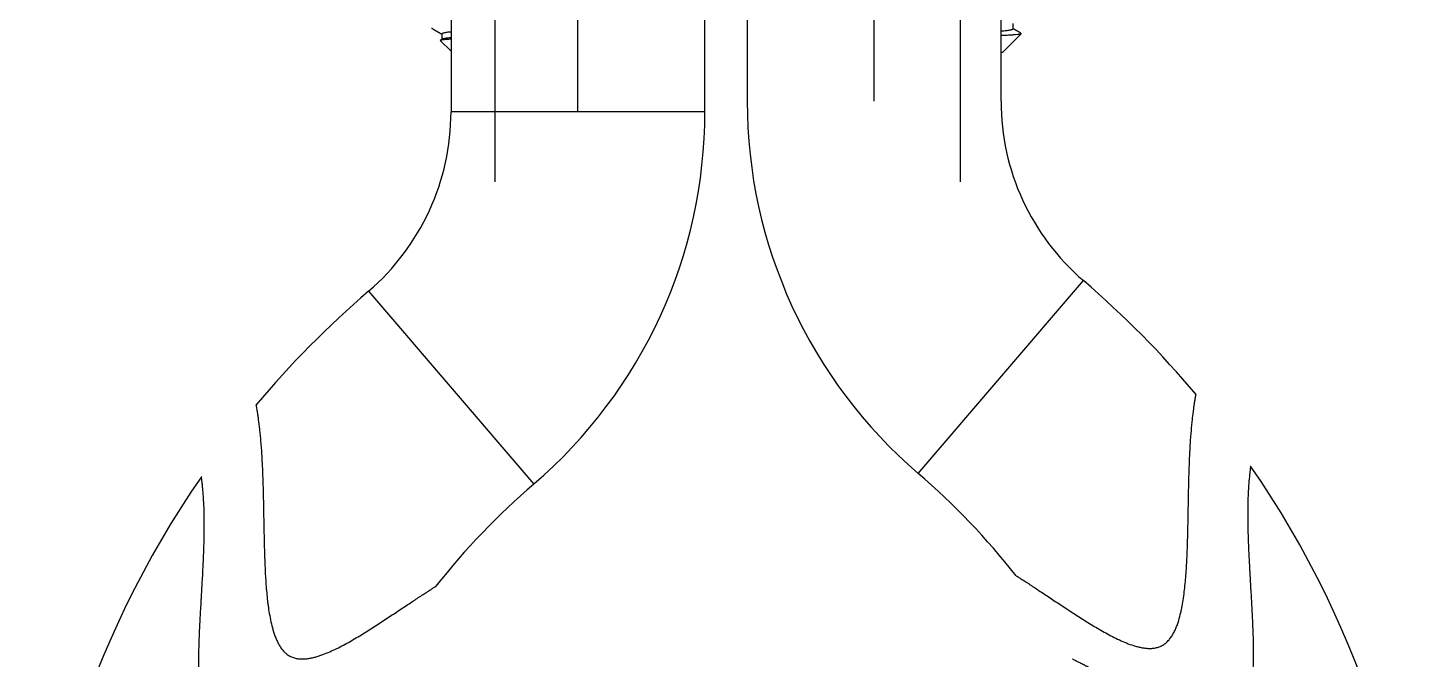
# Model space of a CAD drawing. Extents: x 0 to 790, y 0 to 579.
# Drawn here: x 149.1 to 215.1, y 187.6 to 217.5 of the extents above; entities that cross this region are included whole.
import ezdxf

# ---------------------------------------------------------------- set-up
doc = ezdxf.new("R2010")
doc.units = 0
doc.header["$LTSCALE"] = 10
doc.header["$MEASUREMENT"] = 0
doc.linetypes.add('CENTER', pattern=[2, 1.25, -0.25, 0.25, -0.25])
doc.layers.add('1', color=7, linetype='CONTINUOUS')

msp = doc.modelspace()

# ---------------------------------------------------------------- linework, layer by layer
at = {"layer": '1', "color": 1, "linetype": 'CENTER', "lineweight": -3}
for p, q in [((171.194, 282.686), (171.194, 209.789)), ((193.194, 282.686), (193.194, 209.789))]:
    msp.add_line(p, q, dxfattribs=at)
at = {"layer": '1', "color": 7, "linetype": 'Continuous', "lineweight": -3}
for p, q in [((175.125, 213.489), (175.125, 271.789)), ((181.125, 213.489), (181.125, 271.789)), ((183.125, 271.789), (183.125, 213.989)), ((189.125, 213.989), (189.125, 271.789)), ((169.125, 243.99), (169.125, 213.489)), ((195.125, 213.989), (195.125, 243.99)), ((168.694, 217.167), (168.694, 216.912)), ((195.194, 216.289), (196.068, 217.163)), ((195.694, 217.412), (195.694, 217.658)), ((168.62, 216.863), (169.125, 216.358)), ((195.194, 216.289), (195.125, 216.289)), ((183.125, 213.989), (183.125, 213.989)), ((175.125, 213.489), (169.125, 213.489)), ((181.125, 213.489), (175.125, 213.489)), ((191.211, 196.401), (199.023, 205.51)), ((165.226, 205.01), (173.038, 195.901))]:
    msp.add_line(p, q, dxfattribs=at)
for centre, radius, start, end in [((206.295, 213.989), 23.17, 180, 229.38312), ((206.295, 213.989), 11.17, 180, 229.38312), ((157.955, 213.489), 11.17, 310.61688, 0), ((157.955, 213.489), 23.17, 310.61688, 0), ((168.988, 170.489), 46.136, 39.97451, 49.38312), ((195.261, 169.989), 46.136, 130.61688, 140.02549), ((168.988, 170.489), 46.136, 0, 34.68219), ((195.261, 169.989), 46.136, 145.31781, 180), ((168.988, 170.489), 34.136, 38.13709, 49.38312), ((195.261, 169.989), 34.136, 130.61688, 141.86291)]:
    msp.add_arc(centre, radius, start, end, dxfattribs=at)
for points, knots in [([(168.204, 217.442), (168.201, 217.444), (168.198, 217.446), (168.197, 217.448), (168.196, 217.448), (168.196, 217.448)], [0, 0, 0, 0, 0.914067, 0.914067, 1, 1, 1, 1]), ([(169.119, 217.261), (169.106, 217.26), (169.093, 217.258), (169.044, 217.253), (169.009, 217.249), (168.915, 217.236), (168.862, 217.227), (168.798, 217.214), (168.779, 217.209), (168.755, 217.202), (168.747, 217.2), (168.734, 217.196), (168.728, 217.193), (168.704, 217.183), (168.694, 217.175), (168.694, 217.167)], [0, 0, 0, 0, 0.047992, 0.047992, 0.187501, 0.187501, 0.46652, 0.46652, 0.606029, 0.606029, 0.675783, 0.675783, 0.745538, 0.745538, 1, 1, 1, 1]), ([(195.132, 217.102), (195.152, 217.103), (195.172, 217.104), (195.244, 217.108), (195.294, 217.11), (195.438, 217.118), (195.525, 217.122), (195.624, 217.128), (195.643, 217.13), (195.681, 217.132), (195.699, 217.133), (195.752, 217.137), (195.785, 217.14), (195.876, 217.147), (195.927, 217.152), (195.988, 217.16), (196.006, 217.163), (196.03, 217.167), (196.037, 217.168), (196.05, 217.171), (196.056, 217.172), (196.076, 217.177), (196.085, 217.181), (196.089, 217.184)], [0, 0, 0, 0, 0.035138, 0.035138, 0.127363, 0.127363, 0.311813, 0.311813, 0.357926, 0.357926, 0.404038, 0.404038, 0.496264, 0.496264, 0.680714, 0.680714, 0.772939, 0.772939, 0.819052, 0.819052, 0.865164, 0.865164, 1, 1, 1, 1]), ([(195.153, 217.305), (195.169, 217.307), (195.185, 217.308), (195.241, 217.314), (195.299, 217.32), (195.351, 217.327), (195.385, 217.331), (195.402, 217.333), (195.48, 217.344), (195.532, 217.352), (195.594, 217.366), (195.622, 217.372), (195.643, 217.379), (195.656, 217.384), (195.662, 217.386), (195.685, 217.397), (195.694, 217.405), (195.694, 217.413)], [0, 0, 0, 0, 0.046874, 0.046874, 0.168944, 0.229979, 0.229979, 0.291014, 0.291014, 0.535153, 0.535153, 0.657222, 0.718257, 0.718257, 0.779292, 0.779292, 1, 1, 1, 1]), ([(168.616, 216.867), (168.613, 216.87), (168.613, 216.872), (168.619, 216.88), (168.635, 216.885), (168.67, 216.891), (168.677, 216.893), (168.694, 216.895), (168.703, 216.897), (168.732, 216.901), (168.755, 216.903), (168.829, 216.912), (168.89, 216.917), (168.995, 216.926), (169.033, 216.928), (169.087, 216.932), (169.101, 216.933), (169.116, 216.934)], [0, 0, 0, 0, 0.101175, 0.101175, 0.346154, 0.346154, 0.407398, 0.407398, 0.468643, 0.468643, 0.591132, 0.591132, 0.83611, 0.83611, 0.958599, 0.958599, 1, 1, 1, 1]), ([(168.694, 216.913), (168.694, 216.915), (168.695, 216.918), (168.703, 216.928), (168.72, 216.937), (168.756, 216.947), (168.764, 216.949), (168.781, 216.953), (168.79, 216.955), (168.82, 216.962), (168.842, 216.966), (168.917, 216.979), (168.976, 216.988), (169.064, 216.999), (169.082, 217.001), (169.108, 217.004), (169.116, 217.005), (169.124, 217.006)], [0, 0, 0, 0, 0.073006, 0.073006, 0.349555, 0.349555, 0.418693, 0.418693, 0.48783, 0.48783, 0.626105, 0.626105, 0.902654, 0.902654, 0.971791, 0.971791, 1, 1, 1, 1]), ([(195.838, 191.569), (195.838, 191.569), (195.849, 191.562), (195.881, 191.542), (195.901, 191.529), (195.927, 191.513), (195.945, 191.501), (195.955, 191.495), (196.006, 191.462), (196.055, 191.431), (196.165, 191.36), (196.226, 191.321), (196.309, 191.267), (196.326, 191.256), (196.361, 191.234), (196.378, 191.222), (196.432, 191.188), (196.468, 191.164), (196.58, 191.091), (196.657, 191.04), (196.817, 190.935), (196.899, 190.881), (197.067, 190.77), (197.153, 190.713), (197.329, 190.597), (197.418, 190.538), (197.6, 190.417), (197.691, 190.356), (197.969, 190.172), (198.158, 190.048), (198.541, 189.797), (198.736, 189.671), (199.131, 189.421), (199.331, 189.296), (199.637, 189.113), (199.739, 189.053), (199.947, 188.934), (200.051, 188.875), (200.263, 188.761), (200.369, 188.705), (200.584, 188.597), (200.693, 188.545), (200.913, 188.446), (201.024, 188.399), (201.25, 188.313), (201.364, 188.274), (201.511, 188.232), (201.54, 188.224), (201.599, 188.208), (201.629, 188.201), (201.718, 188.18), (201.778, 188.168), (201.898, 188.149), (201.958, 188.142), (202.079, 188.133), (202.14, 188.131), (202.232, 188.134), (202.263, 188.135), (202.324, 188.141), (202.355, 188.145), (202.446, 188.16), (202.506, 188.174), (202.594, 188.203), (202.624, 188.214), (202.667, 188.232), (202.681, 188.238), (202.71, 188.252), (202.724, 188.259), (202.793, 188.296), (202.845, 188.331), (202.919, 188.39), (202.943, 188.411), (202.99, 188.454), (203.013, 188.477), (203.078, 188.549), (203.118, 188.599), (203.193, 188.704), (203.228, 188.759), (203.276, 188.844), (203.292, 188.873), (203.322, 188.931), (203.336, 188.961), (203.378, 189.05), (203.403, 189.111), (203.451, 189.233), (203.473, 189.294), (203.535, 189.481), (203.57, 189.607), (203.61, 189.768), (203.618, 189.8), (203.632, 189.864), (203.64, 189.897), (203.66, 189.994), (203.673, 190.058), (203.71, 190.253), (203.731, 190.383), (203.769, 190.642), (203.786, 190.772), (203.816, 191.032), (203.829, 191.162), (203.864, 191.552), (203.883, 191.812), (203.912, 192.332), (203.924, 192.592), (203.938, 192.982), (203.942, 193.112), (203.948, 193.306), (203.95, 193.371), (203.953, 193.501), (203.955, 193.566), (203.962, 193.889), (203.968, 194.146), (203.977, 194.655), (203.982, 194.907), (203.991, 195.405), (203.996, 195.652), (204.008, 196.139), (204.015, 196.379), (204.031, 196.852), (204.04, 197.085), (204.054, 197.37), (204.056, 197.427), (204.061, 197.512), (204.062, 197.54), (204.066, 197.596), (204.073, 197.735), (204.082, 197.871), (204.103, 198.189), (204.119, 198.39), (204.145, 198.675), (204.154, 198.768), (204.167, 198.901), (204.172, 198.945), (204.181, 199.03), (204.186, 199.071), (204.21, 199.273), (204.229, 199.418), (204.256, 199.606), (204.265, 199.665), (204.277, 199.745), (204.283, 199.784), (204.289, 199.82), (204.293, 199.843), (204.295, 199.854), (204.304, 199.909), (204.317, 199.986), (204.332, 200.068), (204.339, 200.101), (204.343, 200.123), (204.344, 200.129), (204.344, 200.129)], [0, 0, 0, 0, 0.015625, 0.015625, 0.023437, 0.027343, 0.027343, 0.031249, 0.031249, 0.046874, 0.046874, 0.062498, 0.062498, 0.066404, 0.066404, 0.070311, 0.070311, 0.078123, 0.078123, 0.093747, 0.093747, 0.109372, 0.109372, 0.124997, 0.124997, 0.140621, 0.140621, 0.156246, 0.156246, 0.187495, 0.187495, 0.218744, 0.218744, 0.249993, 0.249993, 0.265618, 0.265618, 0.281242, 0.281242, 0.296867, 0.296867, 0.312492, 0.312492, 0.328116, 0.328116, 0.343741, 0.343741, 0.347647, 0.347647, 0.351553, 0.351553, 0.359365, 0.359365, 0.367178, 0.367178, 0.37499, 0.37499, 0.378896, 0.378896, 0.382802, 0.382802, 0.390614, 0.390614, 0.394521, 0.394521, 0.396474, 0.396474, 0.398427, 0.398427, 0.406239, 0.406239, 0.410145, 0.410145, 0.414051, 0.414051, 0.421864, 0.421864, 0.429676, 0.429676, 0.433582, 0.433582, 0.437488, 0.437488, 0.4453, 0.4453, 0.453113, 0.453113, 0.468737, 0.468737, 0.472643, 0.472643, 0.47655, 0.47655, 0.484362, 0.484362, 0.499986, 0.499986, 0.515611, 0.515611, 0.531236, 0.531236, 0.562485, 0.562485, 0.593734, 0.593734, 0.609358, 0.609358, 0.617171, 0.617171, 0.624983, 0.624983, 0.656232, 0.656232, 0.687481, 0.687481, 0.718731, 0.718731, 0.74998, 0.74998, 0.781229, 0.781229, 0.789041, 0.789041, 0.792947, 0.792947, 0.796853, 0.812478, 0.812478, 0.843727, 0.843727, 0.859352, 0.859352, 0.867164, 0.867164, 0.874976, 0.874976, 0.906225, 0.906225, 0.92185, 0.92185, 0.929662, 0.933568, 0.933568, 0.937475, 0.937475, 0.953099, 0.968724, 0.984348, 0.984348, 1, 1, 1, 1]), ([(159.905, 199.629), (159.905, 199.629), (159.906, 199.623), (159.91, 199.601), (159.917, 199.568), (159.932, 199.486), (159.945, 199.409), (159.954, 199.355), (159.956, 199.343), (159.96, 199.32), (159.966, 199.284), (159.972, 199.246), (159.984, 199.165), (159.993, 199.107), (160.02, 198.917), (160.039, 198.772), (160.061, 198.589), (160.063, 198.568), (160.068, 198.526), (160.075, 198.463), (160.091, 198.311), (160.105, 198.173), (160.13, 197.888), (160.146, 197.685), (160.164, 197.419), (160.168, 197.365), (160.174, 197.256), (160.178, 197.201), (160.187, 197.035), (160.193, 196.923), (160.209, 196.582), (160.219, 196.348), (160.235, 195.872), (160.241, 195.629), (160.25, 195.259), (160.253, 195.134), (160.257, 194.946), (160.258, 194.882), (160.261, 194.756), (160.262, 194.693), (160.268, 194.376), (160.273, 194.122), (160.282, 193.611), (160.287, 193.355), (160.3, 192.84), (160.307, 192.582), (160.326, 192.065), (160.338, 191.805), (160.368, 191.285), (160.387, 191.024), (160.423, 190.632), (160.436, 190.501), (160.459, 190.305), (160.468, 190.239), (160.485, 190.108), (160.494, 190.042), (160.524, 189.846), (160.546, 189.715), (160.596, 189.455), (160.624, 189.326), (160.673, 189.134), (160.69, 189.07), (160.727, 188.943), (160.747, 188.881), (160.79, 188.756), (160.812, 188.695), (160.861, 188.574), (160.887, 188.514), (160.944, 188.397), (160.975, 188.339), (161.025, 188.255), (161.042, 188.227), (161.078, 188.173), (161.097, 188.146), (161.155, 188.068), (161.196, 188.019), (161.252, 187.962), (161.263, 187.951), (161.287, 187.928), (161.299, 187.918), (161.335, 187.886), (161.359, 187.866), (161.436, 187.81), (161.489, 187.777), (161.572, 187.736), (161.601, 187.724), (161.659, 187.701), (161.689, 187.691), (161.778, 187.665), (161.838, 187.653), (161.96, 187.637), (162.021, 187.633), (162.113, 187.632), (162.144, 187.633), (162.205, 187.635), (162.236, 187.637), (162.327, 187.646), (162.387, 187.654), (162.506, 187.675), (162.565, 187.688), (162.683, 187.716), (162.742, 187.732), (162.829, 187.758), (162.858, 187.767), (162.916, 187.786), (162.945, 187.796), (163.031, 187.826), (163.088, 187.847), (163.257, 187.913), (163.368, 187.96), (163.587, 188.06), (163.695, 188.112), (163.908, 188.22), (164.014, 188.275), (164.328, 188.446), (164.533, 188.565), (164.938, 188.808), (165.137, 188.933), (165.432, 189.12), (165.53, 189.182), (165.724, 189.308), (165.82, 189.37), (166.107, 189.558), (166.294, 189.682), (166.569, 189.864), (166.66, 189.924), (166.839, 190.043), (166.928, 190.102), (167.102, 190.217), (167.188, 190.274), (167.314, 190.357), (167.355, 190.385), (167.437, 190.439), (167.478, 190.465), (167.598, 190.544), (167.675, 190.595), (167.823, 190.691), (167.893, 190.737), (167.976, 190.79), (167.992, 190.801), (168.024, 190.821), (168.039, 190.831), (168.085, 190.861), (168.114, 190.88), (168.196, 190.932), (168.245, 190.963), (168.305, 191.002), (168.323, 191.013), (168.347, 191.028), (168.354, 191.033), (168.367, 191.041), (168.397, 191.06), (168.411, 191.069), (168.411, 191.069)], [0, 0, 0, 0, 0.015625, 0.015625, 0.03125, 0.046875, 0.0625, 0.0625, 0.066406, 0.066406, 0.070312, 0.078125, 0.078125, 0.09375, 0.09375, 0.125, 0.125, 0.128906, 0.128906, 0.132812, 0.140625, 0.15625, 0.15625, 0.1875, 0.1875, 0.195312, 0.195312, 0.203125, 0.203125, 0.21875, 0.21875, 0.25, 0.25, 0.28125, 0.28125, 0.296875, 0.296875, 0.304687, 0.304687, 0.3125, 0.3125, 0.34375, 0.34375, 0.375, 0.375, 0.40625, 0.40625, 0.4375, 0.4375, 0.46875, 0.46875, 0.484375, 0.484375, 0.492187, 0.492187, 0.5, 0.5, 0.515625, 0.515625, 0.53125, 0.53125, 0.539063, 0.539063, 0.546875, 0.546875, 0.554688, 0.554688, 0.5625, 0.5625, 0.570313, 0.570313, 0.574219, 0.574219, 0.578125, 0.578125, 0.585938, 0.585938, 0.587891, 0.587891, 0.589844, 0.589844, 0.59375, 0.59375, 0.601563, 0.601563, 0.605469, 0.605469, 0.609375, 0.609375, 0.617188, 0.617188, 0.625, 0.625, 0.628906, 0.628906, 0.632813, 0.632813, 0.640625, 0.640625, 0.648438, 0.648438, 0.65625, 0.65625, 0.660156, 0.660156, 0.664063, 0.664063, 0.671875, 0.671875, 0.6875, 0.6875, 0.703125, 0.703125, 0.71875, 0.71875, 0.75, 0.75, 0.78125, 0.78125, 0.796875, 0.796875, 0.8125, 0.8125, 0.84375, 0.84375, 0.859375, 0.859375, 0.875, 0.875, 0.890625, 0.890625, 0.898438, 0.898438, 0.90625, 0.90625, 0.921875, 0.921875, 0.9375, 0.9375, 0.941406, 0.941406, 0.945313, 0.945313, 0.953125, 0.953125, 0.96875, 0.96875, 0.976563, 0.976563, 0.980469, 0.980469, 0.984375, 1, 1, 1, 1]), ([(206.927, 196.741), (206.927, 196.741), (206.926, 196.734), (206.922, 196.707), (206.919, 196.687), (206.911, 196.633), (206.907, 196.6), (206.899, 196.539), (206.896, 196.517), (206.89, 196.47), (206.887, 196.445), (206.871, 196.312), (206.857, 196.182), (206.838, 195.954), (206.832, 195.872), (206.823, 195.741), (206.82, 195.697), (206.815, 195.606), (206.812, 195.559), (206.8, 195.322), (206.794, 195.118), (206.788, 194.793), (206.787, 194.681), (206.786, 194.539), (206.786, 194.51), (206.786, 194.452), (206.786, 194.423), (206.786, 194.336), (206.787, 194.277), (206.789, 193.981), (206.795, 193.739), (206.809, 193.245), (206.819, 192.994), (206.842, 192.484), (206.855, 192.226), (206.873, 191.899), (206.876, 191.833), (206.884, 191.702), (206.887, 191.636), (206.899, 191.438), (206.906, 191.306), (206.929, 190.908), (206.945, 190.641), (206.975, 190.107), (206.989, 189.838), (207.015, 189.3), (207.026, 189.029), (207.039, 188.623), (207.042, 188.487), (207.047, 188.216), (207.048, 188.08), (207.049, 187.808), (207.048, 187.672), (207.043, 187.4), (207.038, 187.264), (207.026, 186.992), (207.018, 186.856), (206.996, 186.585), (206.982, 186.449), (206.955, 186.245), (206.946, 186.177), (206.924, 186.042), (206.912, 185.975), (206.885, 185.841), (206.871, 185.774), (206.838, 185.642), (206.821, 185.576), (206.781, 185.445), (206.759, 185.381), (206.711, 185.253), (206.684, 185.189), (206.639, 185.096), (206.623, 185.065), (206.59, 185.004), (206.573, 184.974), (206.518, 184.887), (206.477, 184.831), (206.41, 184.751), (206.386, 184.726), (206.337, 184.677), (206.311, 184.654), (206.258, 184.61), (206.23, 184.59), (206.187, 184.561), (206.173, 184.552), (206.143, 184.535), (206.128, 184.526), (206.051, 184.486), (205.987, 184.46), (205.888, 184.43), (205.855, 184.422), (205.805, 184.411), (205.788, 184.407), (205.754, 184.402), (205.737, 184.399), (205.652, 184.387), (205.584, 184.382), (205.448, 184.381), (205.381, 184.383), (205.279, 184.391), (205.245, 184.395), (205.178, 184.403), (205.145, 184.408), (205.045, 184.424), (204.979, 184.436), (204.784, 184.479), (204.656, 184.515), (204.404, 184.593), (204.28, 184.637), (204.096, 184.706), (204.035, 184.73), (203.913, 184.779), (203.853, 184.805), (203.672, 184.882), (203.554, 184.935), (203.32, 185.043), (203.204, 185.099), (202.976, 185.211), (202.863, 185.268), (202.527, 185.44), (202.308, 185.556), (201.878, 185.789), (201.666, 185.905), (201.251, 186.135), (201.048, 186.249), (200.749, 186.416), (200.65, 186.471), (200.504, 186.553), (200.456, 186.58), (200.359, 186.633), (200.312, 186.66), (200.076, 186.791), (199.895, 186.891), (199.639, 187.031), (199.556, 187.076), (199.456, 187.13), (199.436, 187.14), (199.396, 187.162), (199.377, 187.172), (199.319, 187.203), (199.282, 187.223), (199.172, 187.282), (199.103, 187.318), (198.975, 187.386), (198.915, 187.417), (198.807, 187.474), (198.757, 187.499), (198.703, 187.527), (198.693, 187.533), (198.672, 187.543), (198.663, 187.548), (198.635, 187.563), (198.618, 187.571), (198.573, 187.594), (198.55, 187.606), (198.519, 187.621), (198.511, 187.626), (198.511, 187.626)], [0, 0, 0, 0, 0.015626, 0.015626, 0.031251, 0.031251, 0.046877, 0.046877, 0.05469, 0.05469, 0.062502, 0.062502, 0.093754, 0.093754, 0.109379, 0.109379, 0.117192, 0.117192, 0.125005, 0.125005, 0.156256, 0.156256, 0.171881, 0.171881, 0.175788, 0.175788, 0.179694, 0.179694, 0.187507, 0.187507, 0.218758, 0.218758, 0.250009, 0.250009, 0.281261, 0.281261, 0.289073, 0.289073, 0.296886, 0.296886, 0.312512, 0.312512, 0.343763, 0.343763, 0.375014, 0.375014, 0.406265, 0.406265, 0.421891, 0.421891, 0.437516, 0.437516, 0.453142, 0.453142, 0.468768, 0.468768, 0.484393, 0.484393, 0.500019, 0.500019, 0.507832, 0.507832, 0.515644, 0.515644, 0.523457, 0.523457, 0.53127, 0.53127, 0.539083, 0.539083, 0.546896, 0.546896, 0.550802, 0.550802, 0.554708, 0.554708, 0.562521, 0.562521, 0.566428, 0.566428, 0.570334, 0.570334, 0.57424, 0.57424, 0.576193, 0.576193, 0.578147, 0.578147, 0.585959, 0.585959, 0.589866, 0.589866, 0.591819, 0.591819, 0.593772, 0.593772, 0.601585, 0.601585, 0.609398, 0.609398, 0.613304, 0.613304, 0.617211, 0.617211, 0.625023, 0.625023, 0.640649, 0.640649, 0.656275, 0.656275, 0.664087, 0.664087, 0.6719, 0.6719, 0.687526, 0.687526, 0.703151, 0.703151, 0.718777, 0.718777, 0.750028, 0.750028, 0.781279, 0.781279, 0.81253, 0.81253, 0.828156, 0.828156, 0.835969, 0.835969, 0.843782, 0.843782, 0.875033, 0.875033, 0.890658, 0.890658, 0.894565, 0.894565, 0.898471, 0.898471, 0.906284, 0.906284, 0.92191, 0.92191, 0.937535, 0.937535, 0.953161, 0.953161, 0.957067, 0.957067, 0.960974, 0.960974, 0.968786, 0.968786, 0.984412, 0.984412, 1, 1, 1, 1]), ([(165.738, 187.126), (165.738, 187.126), (165.73, 187.121), (165.699, 187.106), (165.676, 187.094), (165.631, 187.071), (165.606, 187.058), (165.577, 187.043), (165.557, 187.033), (165.546, 187.028), (165.492, 186.999), (165.442, 186.974), (165.332, 186.917), (165.272, 186.885), (165.143, 186.817), (165.074, 186.78), (164.963, 186.721), (164.925, 186.701), (164.848, 186.659), (164.809, 186.638), (164.689, 186.573), (164.606, 186.528), (164.435, 186.435), (164.348, 186.387), (164.168, 186.288), (164.076, 186.237), (163.888, 186.133), (163.793, 186.079), (163.646, 185.998), (163.597, 185.97), (163.498, 185.915), (163.448, 185.887), (163.196, 185.747), (162.991, 185.632), (162.574, 185.401), (162.362, 185.284), (161.929, 185.05), (161.709, 184.933), (161.373, 184.761), (161.26, 184.704), (161.031, 184.592), (160.915, 184.537), (160.681, 184.428), (160.562, 184.375), (160.382, 184.299), (160.321, 184.273), (160.199, 184.224), (160.137, 184.2), (159.952, 184.131), (159.827, 184.087), (159.636, 184.028), (159.572, 184.01), (159.475, 183.984), (159.442, 183.976), (159.377, 183.96), (159.344, 183.953), (159.246, 183.932), (159.18, 183.92), (159.048, 183.9), (158.981, 183.892), (158.848, 183.882), (158.781, 183.88), (158.646, 183.884), (158.578, 183.889), (158.441, 183.91), (158.374, 183.925), (158.276, 183.957), (158.244, 183.969), (158.196, 183.989), (158.18, 183.997), (158.149, 184.012), (158.133, 184.02), (158.057, 184.062), (158.001, 184.101), (157.922, 184.168), (157.897, 184.192), (157.86, 184.229), (157.848, 184.242), (157.825, 184.268), (157.814, 184.281), (157.759, 184.348), (157.719, 184.405), (157.647, 184.523), (157.615, 184.584), (157.556, 184.71), (157.53, 184.774), (157.482, 184.903), (157.461, 184.968), (157.422, 185.099), (157.405, 185.165), (157.373, 185.298), (157.359, 185.365), (157.333, 185.499), (157.321, 185.566), (157.3, 185.702), (157.29, 185.77), (157.264, 185.974), (157.251, 186.111), (157.23, 186.382), (157.222, 186.518), (157.21, 186.79), (157.206, 186.925), (157.201, 187.196), (157.2, 187.332), (157.201, 187.738), (157.207, 188.008), (157.224, 188.547), (157.235, 188.816), (157.26, 189.353), (157.275, 189.62), (157.297, 190.021), (157.305, 190.154), (157.317, 190.354), (157.32, 190.42), (157.328, 190.553), (157.332, 190.62), (157.351, 190.951), (157.366, 191.214), (157.394, 191.734), (157.408, 191.992), (157.43, 192.502), (157.44, 192.753), (157.451, 193.125), (157.454, 193.247), (157.458, 193.43), (157.459, 193.49), (157.461, 193.61), (157.461, 193.67), (157.464, 193.964), (157.463, 194.19), (157.457, 194.514), (157.455, 194.619), (157.45, 194.773), (157.448, 194.823), (157.445, 194.898), (157.443, 194.922), (157.441, 194.971), (157.431, 195.187), (157.417, 195.38), (157.398, 195.607), (157.391, 195.678), (157.383, 195.759), (157.381, 195.775), (157.378, 195.806), (157.376, 195.822), (157.372, 195.866), (157.368, 195.894), (157.359, 195.973), (157.353, 196.019), (157.343, 196.099), (157.338, 196.133), (157.33, 196.186), (157.327, 196.207), (157.325, 196.224), (157.324, 196.227), (157.323, 196.232), (157.322, 196.239), (157.322, 196.241), (157.322, 196.241)], [0, 0, 0, 0, 0.015626, 0.015626, 0.031252, 0.031252, 0.039065, 0.042971, 0.042971, 0.046878, 0.046878, 0.062503, 0.062503, 0.078129, 0.078129, 0.093755, 0.093755, 0.101568, 0.101568, 0.109381, 0.109381, 0.125007, 0.125007, 0.140633, 0.140633, 0.156258, 0.156258, 0.171884, 0.171884, 0.179697, 0.179697, 0.18751, 0.18751, 0.218762, 0.218762, 0.250013, 0.250013, 0.281265, 0.281265, 0.296891, 0.296891, 0.312517, 0.312517, 0.328143, 0.328143, 0.335955, 0.335955, 0.343768, 0.343768, 0.359394, 0.359394, 0.367207, 0.367207, 0.371114, 0.371114, 0.37502, 0.37502, 0.382833, 0.382833, 0.390646, 0.390646, 0.398459, 0.398459, 0.406272, 0.406272, 0.414085, 0.414085, 0.417991, 0.417991, 0.419944, 0.419944, 0.421898, 0.421898, 0.429711, 0.429711, 0.433617, 0.433617, 0.43557, 0.43557, 0.437523, 0.437523, 0.445336, 0.445336, 0.453149, 0.453149, 0.460962, 0.460962, 0.468775, 0.468775, 0.476588, 0.476588, 0.484401, 0.484401, 0.492214, 0.492214, 0.500027, 0.500027, 0.515653, 0.515653, 0.531278, 0.531278, 0.546904, 0.546904, 0.56253, 0.56253, 0.593782, 0.593782, 0.625033, 0.625033, 0.656285, 0.656285, 0.671911, 0.671911, 0.679724, 0.679724, 0.687537, 0.687537, 0.718788, 0.718788, 0.75004, 0.75004, 0.781292, 0.781292, 0.796918, 0.796918, 0.804731, 0.804731, 0.812544, 0.812544, 0.843795, 0.843795, 0.859421, 0.859421, 0.867234, 0.867234, 0.87114, 0.87114, 0.875047, 0.906299, 0.906299, 0.921924, 0.921924, 0.925831, 0.925831, 0.929737, 0.929737, 0.93755, 0.93755, 0.953176, 0.953176, 0.968802, 0.968802, 0.984428, 0.984428, 0.988334, 0.988334, 0.992241, 1, 1, 1, 1])]:
    msp.add_open_spline(points, degree=3, knots=knots, dxfattribs=at)
for points in [[(168.196, 217.446), (168.445, 217.302), (168.694, 217.158)], [(196.065, 217.205), (195.879, 217.313), (195.694, 217.421)]]:
    msp.add_open_spline(points, degree=2, dxfattribs=at)

doc.saveas('drawing.dxf')
